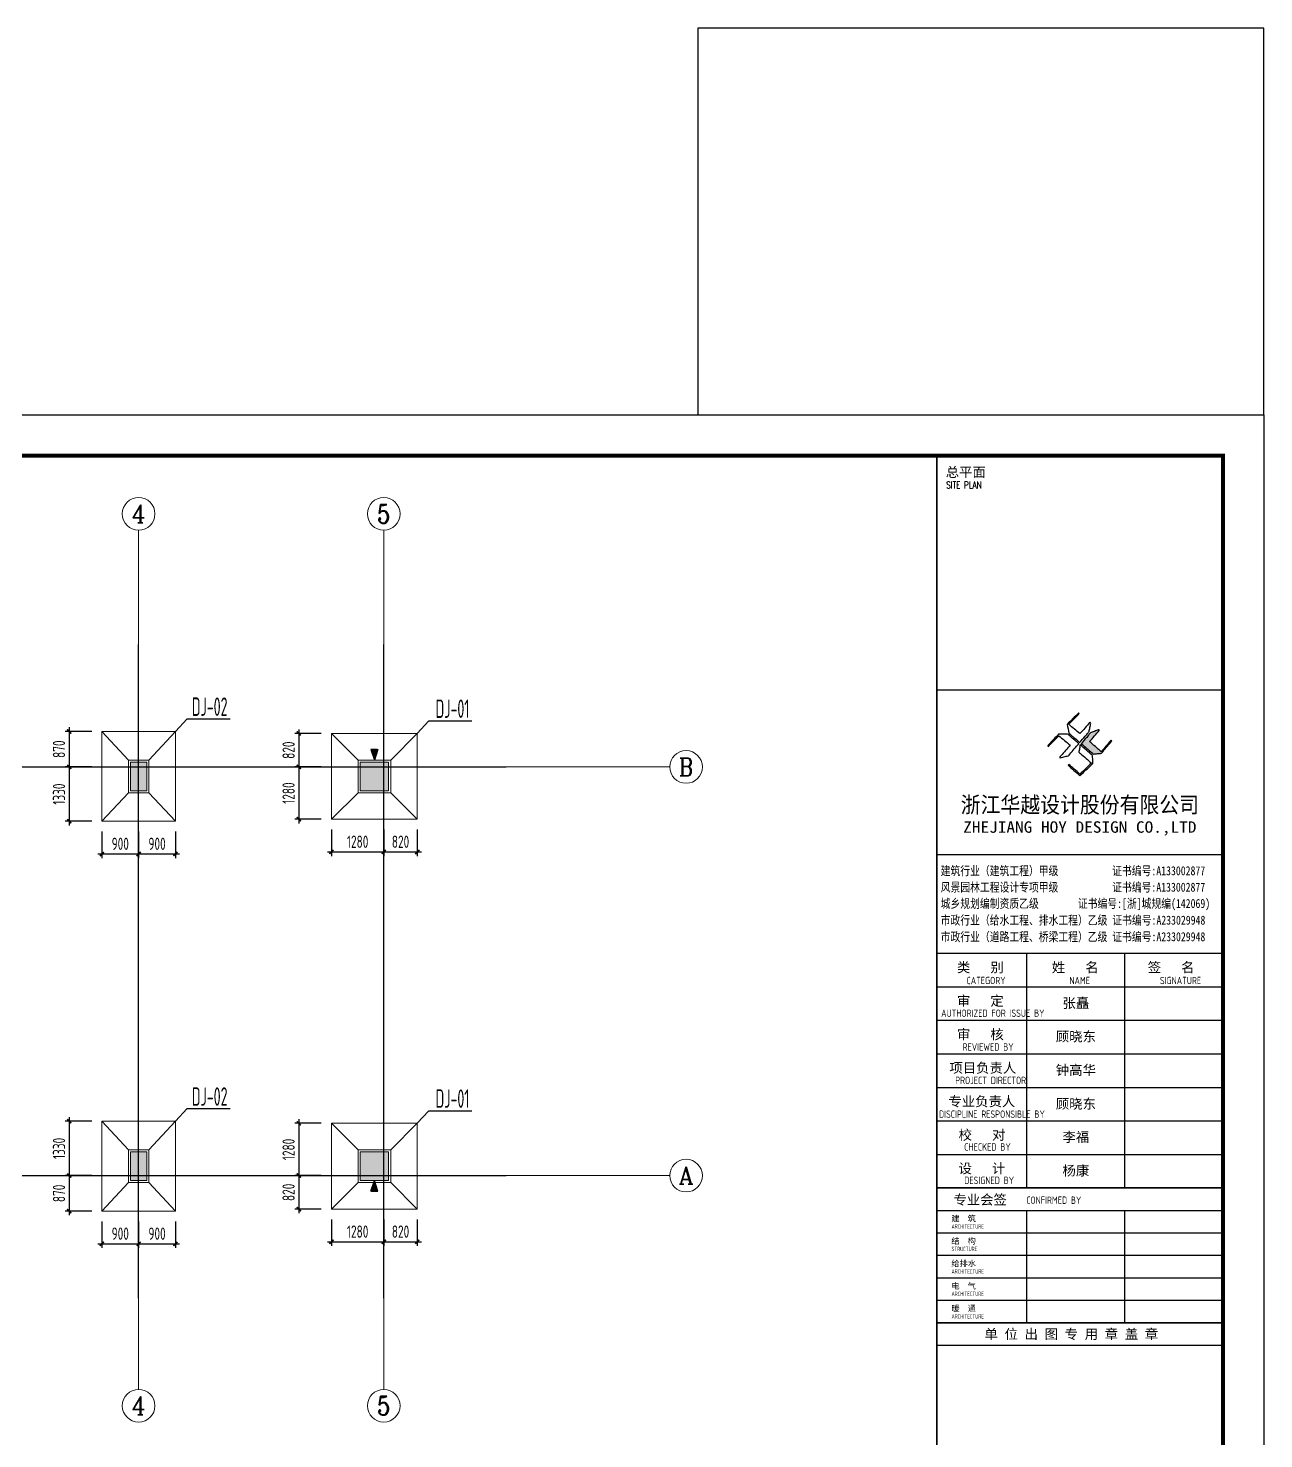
# Model space of a CAD drawing. Extents: x 1885024 to 3341100, y 16453725 to 19955423.
# Drawn here: x 3193243 to 3223489, y 18786655 to 18821172 of the extents above; entities that cross this region are included whole.
import ezdxf
from ezdxf.enums import TextEntityAlignment as Align

# ---------------------------------------------------------------- set-up
doc = ezdxf.new("R2010")
doc.units = 0
doc.header["$LTSCALE"] = 1000
doc.header["$MEASUREMENT"] = 0
doc.layers.get('Defpoints').update_dxf_attribs({"color": 250})
for name, color, linetype, lineweight in [('1526', 7, 'Continuous', 18), ('709', 254, 'Continuous', 18), ('COLU', 7, 'Continuous', 0), ('COLU_DIM', 3, 'Continuous', 0), ('COLU_HATCH', 251, 'Continuous', 0), ('DIM', 3, 'Continuous', 0)]:
    doc.layers.add(name, color=color, linetype=linetype, lineweight=lineweight)
for name, color, linetype in [('AXIS', 3, 'Continuous'), ('AXIS_TEXT', 7, 'Continuous'), ('PUB_TITLE', 4, 'Continuous'), ('TK', 4, 'Continuous')]:
    doc.layers.add(name, color=color, linetype=linetype)
doc.styles.add('-宋体', font='', dxfattribs={"width": 0.8})
doc.styles.add('_TCH_AXIS', font='COMPLEX', dxfattribs={"bigfont": 'GBCBIG'})
doc.styles.add('COMPLEX', font='COMPLEX')
doc.styles.add('FromPkpm', font='Pkpmeng', dxfattribs={"width": 0.7, "bigfont": 'hztxt'})
doc.styles.add('HT', font='simhei.ttf', dxfattribs={"width": 0.7})
doc.styles.add('ROMANS', font='romans', dxfattribs={"width": 0.65, "height": 231.275})
doc.styles.add('TSSD_Dimension', font='tssdeng.shx', dxfattribs={"width": 0.7, "bigfont": 'hztxt.shx'})
doc.styles.add('TSSD_REIN', font='tssdeng.shx', dxfattribs={"width": 0.7, "bigfont": 'tssdchn.shx'})
doc.styles.add('图签宋体', font='', dxfattribs={"height": 300})
doc.styles.add('图签黑体', font='simhei.ttf', dxfattribs={"height": 550})
doc.styles.get('-宋体').set_extended_font_data('SimSun')
doc.styles.get('图签宋体').set_extended_font_data('NSimSun')
doc.dimstyles.new('TSSD_100_100', dxfattribs={"dimtxt": 300, "dimasz": 100, "dimexe": 100, "dimexo": 250, "dimgap": 100, "dimtad": 1, "dimdec": 0, "dimzin": 0, "dimdsep": 46, "dimtxsty": 'TSSD_Dimension', "dimblk": 'ARCHTICK', "dimblk1": 'ARCHTICK', "dimblk2": 'ARCHTICK', "dimcen": 0, "dimdle": 100, "dimclrt": 7, "dimadec": 0, "dimazin": 0, "dimtfac": 1, "dimtdec": 0, "dimtix": 1, "dimtmove": 2, "dimatfit": 3, "dimfxl": 0, "dimtolj": 1, "dimtzin": 0, "dimarcsym": 0})

# ---------------------------------------------------------------- blocks, each defined once
blk = doc.blocks.new('A$C053D6479')
at = {"layer": 'PUB_TITLE'}
h = blk.add_hatch(color=256, dxfattribs=at)
h.dxf.hatch_style = 1
edge = h.paths.add_edge_path()
edge.add_spline(control_points=[(1026, 827), (1105, 920), (1188, 1008), (1266, 1102)], knot_values=[13, 13, 13, 13, 14, 14, 14, 14], degree=3, periodic=0)
edge.add_spline(control_points=[(1266, 1102), (1258, 1111), (1249, 1119), (1239, 1116)], knot_values=[12, 12, 12, 12, 13, 13, 13, 13], degree=3, periodic=0)
edge.add_spline(control_points=[(1239, 1116), (1210, 1107), (1179, 1092), (1144, 1077)], knot_values=[11, 11, 11, 11, 12, 12, 12, 12], degree=3, periodic=0)
edge.add_spline(control_points=[(1144, 1077), (1109, 1063), (1069, 1053), (1047, 1038)], knot_values=[10, 10, 10, 10, 11, 11, 11, 11], degree=3, periodic=0)
edge.add_spline(control_points=[(1047, 1038), (1028, 1026), (1007, 992), (991, 972)], knot_values=[9, 9, 9, 9, 10, 10, 10, 10], degree=3, periodic=0)
edge.add_spline(control_points=[(991, 972), (942, 913), (899, 868), (849, 810)], knot_values=[8, 8, 8, 8, 9, 9, 9, 9], degree=3, periodic=0)
edge.add_spline(control_points=[(849, 810), (842, 801), (822, 776), (822, 775)], knot_values=[7, 7, 7, 7, 8, 8, 8, 8], degree=3, periodic=0)
edge.add_spline(control_points=[(822, 775), (823, 771), (848, 752), (859, 744)], knot_values=[6, 6, 6, 6, 7, 7, 7, 7], degree=3, periodic=0)
edge.add_spline(control_points=[(859, 744), (949, 670), (1035, 592), (1122, 521)], knot_values=[5, 5, 5, 5, 6, 6, 6, 6], degree=3, periodic=0)
edge.add_spline(control_points=[(1122, 521), (1153, 527), (1185, 530), (1217, 533)], knot_values=[4, 4, 4, 4, 5, 5, 5, 5], degree=3, periodic=0)
edge.add_spline(control_points=[(1217, 533), (1246, 535), (1293, 532), (1316, 542)], knot_values=[3, 3, 3, 3, 4, 4, 4, 4], degree=3, periodic=0)
edge.add_spline(control_points=[(1316, 542), (1327, 547), (1338, 565), (1349, 579)], knot_values=[2, 2, 2, 2, 3, 3, 3, 3], degree=3, periodic=0)
edge.add_spline(control_points=[(1349, 579), (1423, 670), (1507, 759), (1572, 848)], knot_values=[1, 1, 1, 1, 2, 2, 2, 2], degree=3, periodic=0)
edge.add_spline(control_points=[(1572, 848), (1564, 852), (1561, 861), (1551, 862)], knot_values=[0, 0, 0, 0, 1, 1, 1, 1], degree=3, periodic=0)
edge.add_spline(control_points=[(1551, 862), (1469, 769), (1393, 671), (1310, 579)], knot_values=[15, 15, 15, 15, 16, 16, 16, 16], degree=3, periodic=0)
edge.add_spline(control_points=[(1310, 579), (1216, 662), (1118, 742), (1026, 827)], knot_values=[14, 14, 14, 14, 15, 15, 15, 15], degree=3, periodic=0)
at = {"layer": 'TK'}
for points, knots in [([(1031, 1298), (1066, 1286), (1054, 1262), (1045, 1224), (1036, 1188), (1031, 1158), (1024, 1121), (1020, 1104), (1017, 1085), (1012, 1071), (1004, 1052), (976, 1026), (956, 1003), (906, 946), (866, 899), (814, 839), (806, 829), (789, 806), (787, 806), (777, 804), (728, 856), (719, 864), (651, 922), (580, 978), (514, 1036), (509, 1106), (488, 1176), (479, 1247), (570, 1343), (663, 1436), (758, 1526), (764, 1523), (768, 1518), (774, 1515), (693, 1422), (599, 1343), (520, 1249), (607, 1171), (698, 1096), (789, 1021), (874, 1109), (950, 1206), (1031, 1298)], [0, 0, 0, 0, 1, 1, 1, 2, 2, 2, 3, 3, 3, 4, 4, 4, 5, 5, 5, 6, 6, 6, 7, 7, 7, 8, 8, 8, 9, 9, 9, 10, 10, 10, 11, 11, 11, 12, 12, 12, 13, 13, 13, 14, 14, 14, 14]), ([(1551, 862), (1561, 861), (1564, 852), (1572, 848), (1507, 759), (1423, 670), (1349, 579), (1338, 565), (1327, 547), (1316, 542), (1293, 532), (1246, 535), (1217, 533), (1185, 530), (1153, 527), (1122, 521), (1035, 592), (949, 670), (859, 744), (848, 752), (823, 771), (822, 775), (822, 776), (842, 801), (849, 810), (899, 868), (942, 913), (991, 972), (1007, 992), (1028, 1026), (1047, 1038), (1069, 1053), (1109, 1063), (1144, 1077), (1179, 1092), (1210, 1107), (1239, 1116), (1249, 1119), (1258, 1111), (1266, 1102), (1188, 1008), (1105, 920), (1026, 827), (1118, 742), (1216, 662), (1310, 579), (1393, 671), (1469, 769), (1551, 862)], [0, 0, 0, 0, 1, 1, 1, 2, 2, 2, 3, 3, 3, 4, 4, 4, 5, 5, 5, 6, 6, 6, 7, 7, 7, 8, 8, 8, 9, 9, 9, 10, 10, 10, 11, 11, 11, 12, 12, 12, 13, 13, 13, 14, 14, 14, 15, 15, 15, 16, 16, 16, 16]), ([(555, 949), (624, 891), (699, 833), (760, 773), (689, 691), (614, 604), (539, 517), (529, 505), (516, 487), (506, 482), (492, 475), (469, 472), (452, 467), (416, 456), (383, 448), (342, 438), (323, 433), (297, 422), (293, 440), (291, 452), (313, 470), (322, 480), (400, 566), (477, 652), (553, 736), (460, 815), (366, 894), (270, 970), (183, 883), (101, 791), (16, 703), (-18, 714), (9, 735), (28, 755), (103, 838), (192, 930), (266, 1005), (319, 1009), (387, 1005), (442, 1007), (456, 1008), (472, 1011), (485, 1007), (507, 1000), (534, 967), (555, 949)], [0, 0, 0, 0, 1, 1, 1, 2, 2, 2, 3, 3, 3, 4, 4, 4, 5, 5, 5, 6, 6, 6, 7, 7, 7, 8, 8, 8, 9, 9, 9, 10, 10, 10, 11, 11, 11, 12, 12, 12, 13, 13, 13, 14, 14, 14, 15, 15, 15, 15]), ([(1097, 490), (1100, 425), (1106, 361), (1107, 294), (1018, 207), (925, 121), (830, 33), (818, 21), (800, 0), (787, 0), (768, -1), (725, 49), (712, 60), (662, 103), (616, 143), (568, 186), (545, 207), (518, 224), (499, 250), (501, 259), (511, 261), (516, 267), (609, 192), (696, 111), (785, 33), (883, 118), (977, 208), (1070, 298), (992, 373), (892, 456), (803, 534), (791, 544), (768, 561), (766, 569), (761, 588), (776, 634), (780, 655), (785, 690), (788, 721), (795, 746), (897, 661), (998, 576), (1097, 490)], [0, 0, 0, 0, 1, 1, 1, 2, 2, 2, 3, 3, 3, 4, 4, 4, 5, 5, 5, 6, 6, 6, 7, 7, 7, 8, 8, 8, 9, 9, 9, 10, 10, 10, 11, 11, 11, 12, 12, 12, 13, 13, 13, 14, 14, 14, 14])]:
    blk.add_open_spline(points, degree=3, knots=knots, dxfattribs=at)
blk = doc.blocks.new('GeYuanFrame_82632258', base_point=(18.76, 4.34))
at = {"layer": 'PUB_TITLE'}
for points in [[(554.76, 235.14), (554.76, 292.54)], [(578.76, 235.14), (578.76, 292.54)], [(554.76, 202.14), (554.76, 229.64)], [(578.76, 202.14), (578.76, 229.64)]]:
    blk.add_lwpolyline(points, dxfattribs=at)
at = {"layer": 'TK'}
for p, q in [((43.76, 414.34), (602.76, 414.34)), ((532.76, 316.74), (602.76, 316.74)), ((532.76, 284.34), (602.76, 284.34)), ((532.76, 276.14), (602.76, 276.14)), ((532.76, 267.94), (602.76, 267.94)), ((532.76, 259.74), (602.76, 259.74)), ((532.76, 251.54), (602.76, 251.54)), ((532.76, 243.34), (602.76, 243.34)), ((532.76, 235.14), (602.76, 235.14)), ((532.76, 235.14), (602.76, 235.14))]:
    blk.add_line(p, q, dxfattribs=at)
for points in [[(18.76, 424.34), (612.76, 424.34), (612.76, 4.34), (18.76, 4.34), (18.76, 424.34)], [(532.76, 292.54), (602.76, 292.54)], [(532.76, 235.14), (602.76, 235.14)], [(532.76, 229.64), (602.76, 229.64)], [(532.76, 224.14), (602.76, 224.14)], [(532.76, 218.64), (602.76, 218.64)], [(532.76, 213.14), (602.76, 213.14)], [(532.76, 207.64), (602.76, 207.64)], [(532.76, 202.14), (602.76, 202.14)], [(532.76, 196.64), (602.76, 196.64)]]:
    blk.add_lwpolyline(points, dxfattribs=at)
at = {"layer": 'TK', "const_width": 1}
blk.add_lwpolyline([(602.76, 414.34), (43.76, 414.34), (43.76, 14.34), (602.76, 14.34)], close=True, dxfattribs=at)
at = {"layer": 'TK'}
for points, const_width in [([(532.76, 414.34), (532.76, 14.34)], 0.4), ([(532.76, 356.95), (602.76, 356.95)], 0.35), ([(532.76, 292.54), (602.76, 292.54)], 0.35), ([(532.76, 292.54), (602.76, 292.54)], 0.35), ([(532.76, 235.14), (602.76, 235.14)], 0.35), ([(532.76, 202.14), (602.76, 202.14)], 0.35)]:
    blk.add_lwpolyline(points, dxfattribs=dict(at, const_width=const_width))
at = {"layer": 'PUB_TITLE', "xscale": 0.01000000000021828, "yscale": 0.01000000000021828, "zscale": 0.01}
blk.add_blockref('A$C053D6479', (559.86, 336.08), dxfattribs=at)
at = {"layer": 'TK', "style": '图签宋体'}
for s, height, p in [('总平面', 2.4, (534.9, 409.1)), ('类   别', 2.4, (537.65, 287.9)), ('姓   名', 2.4, (560.87, 287.9)), ('签   名', 2.4, (584.35, 287.9)), ('审   定', 2.4, (537.65, 279.7)), ('审   核', 2.4, (537.65, 271.5)), ('项目负责人', 2.4, (535.8, 263.3)), ('专业负责人', 2.4, (535.56, 255.1)), ('校   对', 2.4, (538.06, 246.9)), ('设   计', 2.4, (538.03, 238.7)), ('专业会签', 2.4, (536.79, 231.05)), ('建  筑', 1.44, (536.28, 226.92)), ('结  构', 1.44, (536.28, 221.42)), ('给排水', 1.44, (536.28, 215.92)), ('电  气', 1.44, (536.28, 210.42)), ('暖  通', 1.44, (536.28, 204.92)), ('单 位 出 图 专 用 章 盖 章', 2.4, (544.39, 198.16))]:
    blk.add_text(s, height=height, dxfattribs=at).set_placement(p)
at = {"layer": 'TK'}
for s, height, style, width, p in [('SITE PLAN', 1.697, 'ROMANS', 0.76, (535.02, 406.31)), ('建筑行业（建筑工程）甲级           证书编号:A133002877', 2.2, '-宋体', 0.8, (533.67, 311.64)), ('风景园林工程设计专项甲级           证书编号:A133002877', 2.2, '-宋体', 0.8, (533.67, 307.62)), ('城乡规划编制资质乙级        证书编号:[浙]城规编(142069)', 2.2, '-宋体', 0.8, (533.67, 303.63)), ('市政行业（给水工程、排水工程）乙级 证书编号:A233029948', 2.2, '-宋体', 0.8, (533.67, 299.55)), ('市政行业（道路工程、桥梁工程）乙级 证书编号:A233029948', 2.2, '-宋体', 0.8, (533.67, 295.5)), ('CATEGORY', 1.8, 'TSSD_REIN', 0.7, (539.99, 284.98)), ('NAME', 1.8, 'TSSD_REIN', 0.7, (565.18, 284.98)), ('SIGNATURE', 1.8, 'TSSD_REIN', 0.7, (587.34, 284.98)), ('AUTHORIZED FOR ISSUE BY', 1.8, 'TSSD_REIN', 0.7, (533.79, 276.98)), ('REVIEWED BY', 1.8, 'TSSD_REIN', 0.7, (539.03, 268.72)), ('PROJECT DIRECTOR', 1.8, 'TSSD_REIN', 0.7, (537.22, 260.55)), ('DISCIPLINE RESPONSIBLE BY', 1.8, 'TSSD_REIN', 0.7, (533.25, 252.28)), ('CHECKED BY', 1.8, 'TSSD_REIN', 0.7, (539.42, 244.25)), ('DESIGNED BY', 1.8, 'TSSD_REIN', 0.7, (539.43, 236.08)), ('CONFIRMED BY', 1.8, 'TSSD_REIN', 0.7, (554.61, 231.23)), ('ARCHITECTURE', 1.08, 'TSSD_REIN', 0.7, (536.32, 225.15)), ('STRUCTURE', 1.08, 'TSSD_REIN', 0.7, (536.32, 219.65)), ('ARCHITECTURE', 1.08, 'TSSD_REIN', 0.7, (536.32, 214.15)), ('ARCHITECTURE', 1.08, 'TSSD_REIN', 0.7, (536.32, 208.65)), ('ARCHITECTURE', 1.08, 'TSSD_REIN', 0.7, (536.32, 203.15))]:
    blk.add_text(s, height=height, dxfattribs=dict(at, style=style, width=width)).set_placement(p)
for s, height, style, width, p in [('浙江华越设计股份有限公司', 3.96, 'HT', 0.9, (567.74, 328.97)), ('ZHEJIANG HOY DESIGN CO.,LTD', 2.8, '图签黑体', 1.11, (567.73, 323.1))]:
    blk.add_text(s, height=height, dxfattribs=dict(at, style=style, width=width)).set_placement(p, align=Align.MIDDLE)
at = {"layer": 'TK', "char_height": 2.4, "width": 24, "attachment_point": 5, "style": '图签宋体'}
for s, insert in [('张矗', (566.76, 280.21)), ('顾晓东', (566.76, 272.04)), ('钟高华', (566.76, 263.84)), ('顾晓东', (566.76, 255.57)), ('李福', (566.76, 247.44)), ('杨康', (566.76, 239.24))]:
    blk.add_mtext(s, dxfattribs=dict(at, insert=insert))
blk = doc.blocks.new('_AXISO')
blk.add_circle((0, 0), 0.5)
at = {"layer": 'AXIS_TEXT', "style": 'COMPLEX', "width": 1.041667}
blk.add_attdef('A', text='', height=0.56, dxfattribs=at).set_placement((-0.25, -0.28), (0.25, -0.28), align=Align.FIT)
blk = doc.blocks.new('_ArchTick')
at = {"color": 0, "linetype": 'ByBlock', "const_width": 0.4}
blk.add_lwpolyline([(-0.5, -0.5), (0.5, 0.5)], dxfattribs=at)
blk = doc.blocks.new('*D280')
at = {"layer": 'COLU_DIM', "color": 0, "lineweight": -2}
for p, q in [((3195047, 18801515), (3195047, 18800865)), ((3195947, 18801515), (3195947, 18800865)), ((3194947, 18800965), (3196047, 18800965))]:
    blk.add_line(p, q, dxfattribs=at)
at = {"layer": 'Defpoints', "color": 0}
for p in [(3195047, 18801765), (3195947, 18801765), (3195947, 18800965)]:
    blk.add_point(p, dxfattribs=at)
at = {"layer": 'COLU_DIM', "color": 0, "lineweight": -2, "xscale": 100, "yscale": 100, "zscale": 100, "rotation": 180}
blk.add_blockref('_ArchTick', (3195047, 18800965), dxfattribs=at)
at = {"layer": 'COLU_DIM', "color": 0, "lineweight": -2, "xscale": 100, "yscale": 100, "zscale": 100}
blk.add_blockref('_ArchTick', (3195947, 18800965), dxfattribs=at)
at = {"layer": 'COLU_DIM', "color": 7, "insert": (3195497, 18801215), "char_height": 300, "attachment_point": 5, "style": 'TSSD_Dimension'}
blk.add_mtext('\\A1;900', dxfattribs=at)
blk = doc.blocks.new('*D281')
at = {"layer": 'COLU_DIM', "color": 0, "lineweight": -2}
for p, q in [((3195947, 18801515), (3195947, 18800865)), ((3196847, 18801515), (3196847, 18800865)), ((3195847, 18800965), (3196947, 18800965))]:
    blk.add_line(p, q, dxfattribs=at)
at = {"layer": 'Defpoints', "color": 0}
for p in [(3195947, 18801765), (3196847, 18801765), (3196847, 18800965)]:
    blk.add_point(p, dxfattribs=at)
at = {"layer": 'COLU_DIM', "color": 0, "lineweight": -2, "xscale": 100, "yscale": 100, "zscale": 100, "rotation": 180}
blk.add_blockref('_ArchTick', (3195947, 18800965), dxfattribs=at)
at = {"layer": 'COLU_DIM', "color": 0, "lineweight": -2, "xscale": 100, "yscale": 100, "zscale": 100}
blk.add_blockref('_ArchTick', (3196847, 18800965), dxfattribs=at)
at = {"layer": 'COLU_DIM', "color": 7, "insert": (3196397, 18801215), "char_height": 300, "attachment_point": 5, "style": 'TSSD_Dimension'}
blk.add_mtext('\\A1;900', dxfattribs=at)
blk = doc.blocks.new('*D282')
at = {"layer": 'COLU_DIM', "color": 0, "lineweight": -2}
for p, q in [((3194797, 18803965), (3194147, 18803965)), ((3194247, 18804065), (3194247, 18802995)), ((3194797, 18803095), (3194147, 18803095))]:
    blk.add_line(p, q, dxfattribs=at)
at = {"layer": 'Defpoints', "color": 0}
for p in [(3195047, 18803965), (3194247, 18803095), (3195047, 18803095)]:
    blk.add_point(p, dxfattribs=at)
at = {"layer": 'COLU_DIM', "color": 0, "lineweight": -2, "xscale": 100, "yscale": 100, "zscale": 100}
for p, rotation in [((3194247, 18803965), 90), ((3194247, 18803095), 270)]:
    blk.add_blockref('_ArchTick', p, dxfattribs=dict(at, rotation=rotation))
at = {"layer": 'COLU_DIM', "color": 7, "insert": (3193997, 18803530), "char_height": 300, "attachment_point": 5, "rotation": 90, "style": 'TSSD_Dimension'}
blk.add_mtext('\\A1;870', dxfattribs=at)
blk = doc.blocks.new('*D283')
at = {"layer": 'COLU_DIM', "color": 0, "lineweight": -2}
for p, q in [((3194797, 18803095), (3194147, 18803095)), ((3194247, 18803195), (3194247, 18801665)), ((3194797, 18801765), (3194147, 18801765))]:
    blk.add_line(p, q, dxfattribs=at)
at = {"layer": 'Defpoints', "color": 0}
for p in [(3195047, 18803095), (3194247, 18801765), (3195047, 18801765)]:
    blk.add_point(p, dxfattribs=at)
at = {"layer": 'COLU_DIM', "color": 0, "lineweight": -2, "xscale": 100, "yscale": 100, "zscale": 100}
for p, rotation in [((3194247, 18803095), 90), ((3194247, 18801765), 270)]:
    blk.add_blockref('_ArchTick', p, dxfattribs=dict(at, rotation=rotation))
at = {"layer": 'COLU_DIM', "color": 7, "insert": (3193997, 18802430), "char_height": 300, "attachment_point": 5, "rotation": 90, "style": 'TSSD_Dimension'}
blk.add_mtext('\\A1;1330', dxfattribs=at)
blk = doc.blocks.new('*D284')
at = {"layer": 'COLU_DIM', "color": 0, "lineweight": -2}
for p, q in [((3200667, 18801565), (3200667, 18800915)), ((3201947, 18801565), (3201947, 18800915)), ((3200567, 18801015), (3202047, 18801015))]:
    blk.add_line(p, q, dxfattribs=at)
at = {"layer": 'Defpoints', "color": 0}
for p in [(3200667, 18801815), (3201947, 18801815), (3201947, 18801015)]:
    blk.add_point(p, dxfattribs=at)
at = {"layer": 'COLU_DIM', "color": 0, "lineweight": -2, "xscale": 100, "yscale": 100, "zscale": 100, "rotation": 180}
blk.add_blockref('_ArchTick', (3200667, 18801015), dxfattribs=at)
at = {"layer": 'COLU_DIM', "color": 0, "lineweight": -2, "xscale": 100, "yscale": 100, "zscale": 100}
blk.add_blockref('_ArchTick', (3201947, 18801015), dxfattribs=at)
at = {"layer": 'COLU_DIM', "color": 7, "insert": (3201307, 18801265), "char_height": 300, "attachment_point": 5, "style": 'TSSD_Dimension'}
blk.add_mtext('\\A1;1280', dxfattribs=at)
blk = doc.blocks.new('*D285')
at = {"layer": 'COLU_DIM', "color": 0, "lineweight": -2}
for p, q in [((3201947, 18801565), (3201947, 18800915)), ((3202767, 18801565), (3202767, 18800915)), ((3201847, 18801015), (3202867, 18801015))]:
    blk.add_line(p, q, dxfattribs=at)
at = {"layer": 'Defpoints', "color": 0}
for p in [(3201947, 18801815), (3202767, 18801815), (3202767, 18801015)]:
    blk.add_point(p, dxfattribs=at)
at = {"layer": 'COLU_DIM', "color": 0, "lineweight": -2, "xscale": 100, "yscale": 100, "zscale": 100, "rotation": 180}
blk.add_blockref('_ArchTick', (3201947, 18801015), dxfattribs=at)
at = {"layer": 'COLU_DIM', "color": 0, "lineweight": -2, "xscale": 100, "yscale": 100, "zscale": 100}
blk.add_blockref('_ArchTick', (3202767, 18801015), dxfattribs=at)
at = {"layer": 'COLU_DIM', "color": 7, "insert": (3202357, 18801265), "char_height": 300, "attachment_point": 5, "style": 'TSSD_Dimension'}
blk.add_mtext('\\A1;820', dxfattribs=at)
blk = doc.blocks.new('*D286')
at = {"layer": 'COLU_DIM', "color": 0, "lineweight": -2}
for p, q in [((3199867, 18804015), (3199867, 18802995)), ((3200417, 18803915), (3199767, 18803915)), ((3200417, 18803095), (3199767, 18803095))]:
    blk.add_line(p, q, dxfattribs=at)
at = {"layer": 'Defpoints', "color": 0}
for p in [(3200667, 18803915), (3199867, 18803095), (3200667, 18803095)]:
    blk.add_point(p, dxfattribs=at)
at = {"layer": 'COLU_DIM', "color": 0, "lineweight": -2, "xscale": 100, "yscale": 100, "zscale": 100}
for p, rotation in [((3199867, 18803915), 90), ((3199867, 18803095), 270)]:
    blk.add_blockref('_ArchTick', p, dxfattribs=dict(at, rotation=rotation))
at = {"layer": 'COLU_DIM', "color": 7, "insert": (3199617, 18803505), "char_height": 300, "attachment_point": 5, "rotation": 90, "style": 'TSSD_Dimension'}
blk.add_mtext('\\A1;820', dxfattribs=at)
blk = doc.blocks.new('*D287')
at = {"layer": 'COLU_DIM', "color": 0, "lineweight": -2}
for p, q in [((3200417, 18803095), (3199767, 18803095)), ((3199867, 18803195), (3199867, 18801715)), ((3200417, 18801815), (3199767, 18801815))]:
    blk.add_line(p, q, dxfattribs=at)
at = {"layer": 'Defpoints', "color": 0}
for p in [(3200667, 18803095), (3199867, 18801815), (3200667, 18801815)]:
    blk.add_point(p, dxfattribs=at)
at = {"layer": 'COLU_DIM', "color": 0, "lineweight": -2, "xscale": 100, "yscale": 100, "zscale": 100}
for p, rotation in [((3199867, 18803095), 90), ((3199867, 18801815), 270)]:
    blk.add_blockref('_ArchTick', p, dxfattribs=dict(at, rotation=rotation))
at = {"layer": 'COLU_DIM', "color": 7, "insert": (3199617, 18802455), "char_height": 300, "attachment_point": 5, "rotation": 90, "style": 'TSSD_Dimension'}
blk.add_mtext('\\A1;1280', dxfattribs=at)
blk = doc.blocks.new('*D288')
at = {"layer": 'COLU_DIM', "color": 0, "lineweight": -2}
for p, q in [((3200667, 18792025), (3200667, 18791375)), ((3201947, 18792025), (3201947, 18791375)), ((3200567, 18791475), (3202047, 18791475))]:
    blk.add_line(p, q, dxfattribs=at)
at = {"layer": 'Defpoints', "color": 0}
for p in [(3200667, 18792275), (3201947, 18792275), (3201947, 18791475)]:
    blk.add_point(p, dxfattribs=at)
at = {"layer": 'COLU_DIM', "color": 0, "lineweight": -2, "xscale": 100, "yscale": 100, "zscale": 100, "rotation": 180}
blk.add_blockref('_ArchTick', (3200667, 18791475), dxfattribs=at)
at = {"layer": 'COLU_DIM', "color": 0, "lineweight": -2, "xscale": 100, "yscale": 100, "zscale": 100}
blk.add_blockref('_ArchTick', (3201947, 18791475), dxfattribs=at)
at = {"layer": 'COLU_DIM', "color": 7, "insert": (3201307, 18791725), "char_height": 300, "attachment_point": 5, "style": 'TSSD_Dimension'}
blk.add_mtext('\\A1;1280', dxfattribs=at)
blk = doc.blocks.new('*D289')
at = {"layer": 'COLU_DIM', "color": 0, "lineweight": -2}
for p, q in [((3201947, 18792025), (3201947, 18791375)), ((3202767, 18792025), (3202767, 18791375)), ((3201847, 18791475), (3202867, 18791475))]:
    blk.add_line(p, q, dxfattribs=at)
at = {"layer": 'Defpoints', "color": 0}
for p in [(3201947, 18792275), (3202767, 18792275), (3202767, 18791475)]:
    blk.add_point(p, dxfattribs=at)
at = {"layer": 'COLU_DIM', "color": 0, "lineweight": -2, "xscale": 100, "yscale": 100, "zscale": 100, "rotation": 180}
blk.add_blockref('_ArchTick', (3201947, 18791475), dxfattribs=at)
at = {"layer": 'COLU_DIM', "color": 0, "lineweight": -2, "xscale": 100, "yscale": 100, "zscale": 100}
blk.add_blockref('_ArchTick', (3202767, 18791475), dxfattribs=at)
at = {"layer": 'COLU_DIM', "color": 7, "insert": (3202357, 18791725), "char_height": 300, "attachment_point": 5, "style": 'TSSD_Dimension'}
blk.add_mtext('\\A1;820', dxfattribs=at)
blk = doc.blocks.new('*D290')
at = {"layer": 'COLU_DIM', "color": 0, "lineweight": -2}
for p, q in [((3200417, 18794375), (3199767, 18794375)), ((3199867, 18794475), (3199867, 18792995)), ((3200417, 18793095), (3199767, 18793095))]:
    blk.add_line(p, q, dxfattribs=at)
at = {"layer": 'Defpoints', "color": 0}
for p in [(3200667, 18794375), (3199867, 18793095), (3200667, 18793095)]:
    blk.add_point(p, dxfattribs=at)
at = {"layer": 'COLU_DIM', "color": 0, "lineweight": -2, "xscale": 100, "yscale": 100, "zscale": 100}
for p, rotation in [((3199867, 18794375), 90), ((3199867, 18793095), 270)]:
    blk.add_blockref('_ArchTick', p, dxfattribs=dict(at, rotation=rotation))
at = {"layer": 'COLU_DIM', "color": 7, "insert": (3199617, 18793735), "char_height": 300, "attachment_point": 5, "rotation": 90, "style": 'TSSD_Dimension'}
blk.add_mtext('\\A1;1280', dxfattribs=at)
blk = doc.blocks.new('*D291')
at = {"layer": 'COLU_DIM', "color": 0, "lineweight": -2}
for p, q in [((3200417, 18793095), (3199767, 18793095)), ((3199867, 18793195), (3199867, 18792175)), ((3200417, 18792275), (3199767, 18792275))]:
    blk.add_line(p, q, dxfattribs=at)
at = {"layer": 'Defpoints', "color": 0}
for p in [(3200667, 18793095), (3199867, 18792275), (3200667, 18792275)]:
    blk.add_point(p, dxfattribs=at)
at = {"layer": 'COLU_DIM', "color": 0, "lineweight": -2, "xscale": 100, "yscale": 100, "zscale": 100}
for p, rotation in [((3199867, 18793095), 90), ((3199867, 18792275), 270)]:
    blk.add_blockref('_ArchTick', p, dxfattribs=dict(at, rotation=rotation))
at = {"layer": 'COLU_DIM', "color": 7, "insert": (3199617, 18792685), "char_height": 300, "attachment_point": 5, "rotation": 90, "style": 'TSSD_Dimension'}
blk.add_mtext('\\A1;820', dxfattribs=at)
blk = doc.blocks.new('*D292')
at = {"layer": 'COLU_DIM', "color": 0, "lineweight": -2}
for p, q in [((3195047, 18791975), (3195047, 18791325)), ((3195947, 18791975), (3195947, 18791325)), ((3194947, 18791425), (3196047, 18791425))]:
    blk.add_line(p, q, dxfattribs=at)
at = {"layer": 'Defpoints', "color": 0}
for p in [(3195047, 18792225), (3195947, 18792225), (3195947, 18791425)]:
    blk.add_point(p, dxfattribs=at)
at = {"layer": 'COLU_DIM', "color": 0, "lineweight": -2, "xscale": 100, "yscale": 100, "zscale": 100, "rotation": 180}
blk.add_blockref('_ArchTick', (3195047, 18791425), dxfattribs=at)
at = {"layer": 'COLU_DIM', "color": 0, "lineweight": -2, "xscale": 100, "yscale": 100, "zscale": 100}
blk.add_blockref('_ArchTick', (3195947, 18791425), dxfattribs=at)
at = {"layer": 'COLU_DIM', "color": 7, "insert": (3195497, 18791675), "char_height": 300, "attachment_point": 5, "style": 'TSSD_Dimension'}
blk.add_mtext('\\A1;900', dxfattribs=at)
blk = doc.blocks.new('*D293')
at = {"layer": 'COLU_DIM', "color": 0, "lineweight": -2}
for p, q in [((3195947, 18791975), (3195947, 18791325)), ((3196847, 18791975), (3196847, 18791325)), ((3195847, 18791425), (3196947, 18791425))]:
    blk.add_line(p, q, dxfattribs=at)
at = {"layer": 'Defpoints', "color": 0}
for p in [(3195947, 18792225), (3196847, 18792225), (3196847, 18791425)]:
    blk.add_point(p, dxfattribs=at)
at = {"layer": 'COLU_DIM', "color": 0, "lineweight": -2, "xscale": 100, "yscale": 100, "zscale": 100, "rotation": 180}
blk.add_blockref('_ArchTick', (3195947, 18791425), dxfattribs=at)
at = {"layer": 'COLU_DIM', "color": 0, "lineweight": -2, "xscale": 100, "yscale": 100, "zscale": 100}
blk.add_blockref('_ArchTick', (3196847, 18791425), dxfattribs=at)
at = {"layer": 'COLU_DIM', "color": 7, "insert": (3196397, 18791675), "char_height": 300, "attachment_point": 5, "style": 'TSSD_Dimension'}
blk.add_mtext('\\A1;900', dxfattribs=at)
blk = doc.blocks.new('*D294')
at = {"layer": 'COLU_DIM', "color": 0, "lineweight": -2}
for p, q in [((3194797, 18794425), (3194147, 18794425)), ((3194247, 18794525), (3194247, 18792995)), ((3194797, 18793095), (3194147, 18793095))]:
    blk.add_line(p, q, dxfattribs=at)
at = {"layer": 'Defpoints', "color": 0}
for p in [(3195047, 18794425), (3194247, 18793095), (3195047, 18793095)]:
    blk.add_point(p, dxfattribs=at)
at = {"layer": 'COLU_DIM', "color": 0, "lineweight": -2, "xscale": 100, "yscale": 100, "zscale": 100}
for p, rotation in [((3194247, 18794425), 90), ((3194247, 18793095), 270)]:
    blk.add_blockref('_ArchTick', p, dxfattribs=dict(at, rotation=rotation))
at = {"layer": 'COLU_DIM', "color": 7, "insert": (3193997, 18793760), "char_height": 300, "attachment_point": 5, "rotation": 90, "style": 'TSSD_Dimension'}
blk.add_mtext('\\A1;1330', dxfattribs=at)
blk = doc.blocks.new('*D295')
at = {"layer": 'COLU_DIM', "color": 0, "lineweight": -2}
for p, q in [((3194797, 18793095), (3194147, 18793095)), ((3194247, 18793195), (3194247, 18792125)), ((3194797, 18792225), (3194147, 18792225))]:
    blk.add_line(p, q, dxfattribs=at)
at = {"layer": 'Defpoints', "color": 0}
for p in [(3195047, 18793095), (3194247, 18792225), (3195047, 18792225)]:
    blk.add_point(p, dxfattribs=at)
at = {"layer": 'COLU_DIM', "color": 0, "lineweight": -2, "xscale": 100, "yscale": 100, "zscale": 100}
for p, rotation in [((3194247, 18793095), 90), ((3194247, 18792225), 270)]:
    blk.add_blockref('_ArchTick', p, dxfattribs=dict(at, rotation=rotation))
at = {"layer": 'COLU_DIM', "color": 7, "insert": (3193997, 18792660), "char_height": 300, "attachment_point": 5, "rotation": 90, "style": 'TSSD_Dimension'}
blk.add_mtext('\\A1;870', dxfattribs=at)
blk = doc.blocks.new('j')
blk.add_hatch(color=6).paths.add_polyline_path([(2674969, -64350), (2674930, -64350), (2675115, -64887), (2675299, -64350)])
for points in [[(2675260, -64350), (2674930, -64350), (2675115, -64887)], [(2674969, -64350), (2675299, -64350), (2675115, -64887)]]:
    blk.add_lwpolyline(points)

msp = doc.modelspace()

# ---------------------------------------------------------------- hatches: boundary and pattern name
at = {"layer": 'COLU_HATCH'}
for points in [[(3196146.7, 18802514.5), (3196146.7, 18803214.5), (3195746.7, 18803214.5), (3195746.7, 18802514.5)], [(3202066.7, 18802514.5), (3202066.7, 18803214.5), (3201366.7, 18803214.5), (3201366.7, 18802514.5)], [(3196146.7, 18792974.5), (3196146.7, 18793674.5), (3195746.7, 18793674.5), (3195746.7, 18792974.5)], [(3202066.7, 18792974.5), (3202066.7, 18793674.5), (3201366.7, 18793674.5), (3201366.7, 18792974.5)]]:
    msp.add_hatch(color=256, dxfattribs=at).paths.add_polyline_path(points)

# ---------------------------------------------------------------- linework, layer by layer
msp.add_lwpolyline([(3223488.7, 18821172.1), (3209633.5, 18821172.1), (3209633.5, 18811715.1), (3223488.7, 18811715.1)], close=True)
for points in [[(3196846.7, 18803964.5), (3197134, 18804273.9), (3198186.7, 18804273.9)], [(3202766.7, 18803914.5), (3203054, 18804223.9), (3204106.7, 18804223.9)], [(3196846.7, 18794424.5), (3197134, 18794733.9), (3198186.7, 18794733.9)], [(3202766.7, 18794374.5), (3203054, 18794683.9), (3204106.7, 18794683.9)]]:
    msp.add_lwpolyline(points)
at = {"layer": '709', "linetype": 'Continuous'}
for points in [[(3196146.7, 18802514.5), (3196146.7, 18803214.5), (3195746.7, 18803214.5), (3195746.7, 18802514.5)], [(3202066.7, 18802514.5), (3202066.7, 18803214.5), (3201366.7, 18803214.5), (3201366.7, 18802514.5)], [(3196146.7, 18792974.5), (3196146.7, 18793674.5), (3195746.7, 18793674.5), (3195746.7, 18792974.5)], [(3202066.7, 18792974.5), (3202066.7, 18793674.5), (3201366.7, 18793674.5), (3201366.7, 18792974.5)]]:
    msp.add_lwpolyline(points, close=True, dxfattribs=at)
at = {"layer": 'AXIS', "color": 1}
for p, q in [((3195946.7, 18790094.5), (3195946.7, 18806094.5)), ((3201946.7, 18790094.5), (3201946.7, 18806094.5)), ((3175946.7, 18803094.5), (3204946.7, 18803094.5)), ((3175946.7, 18793094.5), (3204946.7, 18793094.5))]:
    msp.add_line(p, q, dxfattribs=at)
at = {"layer": 'COLU'}
for points in [[(3195046.7, 18801764.5), (3196846.7, 18801764.5), (3196846.7, 18803964.5), (3195046.7, 18803964.5)], [(3200666.7, 18801814.5), (3202766.7, 18801814.5), (3202766.7, 18803914.5), (3200666.7, 18803914.5)], [(3195696.7, 18802464.5), (3196196.7, 18802464.5), (3196196.7, 18803264.5), (3195696.7, 18803264.5)], [(3201316.7, 18802464.5), (3202116.7, 18802464.5), (3202116.7, 18803264.5), (3201316.7, 18803264.5)], [(3196146.7, 18802514.5), (3196146.7, 18803214.5), (3195746.7, 18803214.5), (3195746.7, 18802514.5)], [(3202066.7, 18802514.5), (3202066.7, 18803214.5), (3201366.7, 18803214.5), (3201366.7, 18802514.5)], [(3195046.7, 18792224.5), (3196846.7, 18792224.5), (3196846.7, 18794424.5), (3195046.7, 18794424.5)], [(3200666.7, 18792274.5), (3202766.7, 18792274.5), (3202766.7, 18794374.5), (3200666.7, 18794374.5)], [(3195696.7, 18792924.5), (3196196.7, 18792924.5), (3196196.7, 18793724.5), (3195696.7, 18793724.5)], [(3196146.7, 18792974.5), (3196146.7, 18793674.5), (3195746.7, 18793674.5), (3195746.7, 18792974.5)], [(3201316.7, 18792924.5), (3202116.7, 18792924.5), (3202116.7, 18793724.5), (3201316.7, 18793724.5)], [(3202066.7, 18792974.5), (3202066.7, 18793674.5), (3201366.7, 18793674.5), (3201366.7, 18792974.5)]]:
    msp.add_lwpolyline(points, close=True, dxfattribs=at)
for points in [[(3195046.7, 18803964.5), (3195696.7, 18803264.5)], [(3196846.7, 18803964.5), (3196196.7, 18803264.5)], [(3200666.7, 18803914.5), (3201316.7, 18803264.5)], [(3202766.7, 18803914.5), (3202116.7, 18803264.5)], [(3195046.7, 18801764.5), (3195696.7, 18802464.5)], [(3196846.7, 18801764.5), (3196196.7, 18802464.5)], [(3200666.7, 18801814.5), (3201316.7, 18802464.5)], [(3202766.7, 18801814.5), (3202116.7, 18802464.5)], [(3195046.7, 18794424.5), (3195696.7, 18793724.5)], [(3196846.7, 18794424.5), (3196196.7, 18793724.5)], [(3200666.7, 18794374.5), (3201316.7, 18793724.5)], [(3202766.7, 18794374.5), (3202116.7, 18793724.5)], [(3195046.7, 18792224.5), (3195696.7, 18792924.5)], [(3196846.7, 18792224.5), (3196196.7, 18792924.5)], [(3200666.7, 18792274.5), (3201316.7, 18792924.5)], [(3202766.7, 18792274.5), (3202116.7, 18792924.5)]]:
    msp.add_lwpolyline(points, dxfattribs=at)
at = {"layer": 'DIM'}
for p, q in [((3195946.7, 18805644.5), (3195946.7, 18808887.5)), ((3201946.7, 18805644.5), (3201946.7, 18808887.5)), ((3204946.7, 18803094.5), (3208946.7, 18803094.5)), ((3204946.7, 18793094.5), (3208946.7, 18793094.5)), ((3195946.7, 18790544.5), (3195946.7, 18787863.9)), ((3201946.7, 18790544.5), (3201946.7, 18787863.9))]:
    msp.add_line(p, q, dxfattribs=at)

# ---------------------------------------------------------------- block references
for name, p, xscale, yscale, zscale in [('GeYuanFrame_82632258', (3164088.7, 18769715.1), 100, 100, 100), ('j', (1917661.7, 18834410.3), 0.48, 0.48, 0.48)]:
    msp.add_blockref(name, p, dxfattribs=dict(xscale=xscale, yscale=yscale, zscale=zscale))
at = {"xscale": 0.48, "yscale": 0.48, "zscale": 0.48, "rotation": 180}
msp.add_blockref('j', (4485771.7, 18761828.8), dxfattribs=at)
at = {"layer": 'DIM'}
ref = msp.add_blockref('_AXISO', (3195946.7, 18809287.5), dxfattribs=dict(at, xscale=800, yscale=800, zscale=800))
ref.add_attrib('A', '4', dxfattribs={"layer": 'AXIS_TEXT', "height": 445.4, "style": '_TCH_AXIS'}).set_placement((3195777, 18809064.8), (3196116.4, 18809064.8), align=Align.FIT)
ref = msp.add_blockref('_AXISO', (3201946.7, 18809287.5), dxfattribs=dict(at, xscale=800, yscale=800, zscale=800))
ref.add_attrib('A', '5', dxfattribs={"layer": 'AXIS_TEXT', "height": 465.9, "style": '_TCH_AXIS'}).set_placement((3201791.4, 18809054.5), (3202102, 18809054.5), align=Align.FIT)
ref = msp.add_blockref('_AXISO', (3209346.7, 18803094.5), dxfattribs=dict(at, xscale=800, yscale=800, zscale=800))
ref.add_attrib('A', 'B', dxfattribs={"layer": 'AXIS_TEXT', "height": 435.3, "style": '_TCH_AXIS'}).set_placement((3209170.5, 18802876.9), (3209522.9, 18802876.9), align=Align.FIT)
ref = msp.add_blockref('_AXISO', (3209346.7, 18793094.5), dxfattribs=dict(at, xscale=800, yscale=800, zscale=800))
ref.add_attrib('A', 'A', dxfattribs={"layer": 'AXIS_TEXT', "height": 425.2, "style": '_TCH_AXIS'}).set_placement((3209164.5, 18792881.9), (3209528.9, 18792881.9), align=Align.FIT)
ref = msp.add_blockref('_AXISO', (3195946.7, 18787463.9), dxfattribs=dict(at, xscale=800, yscale=800, zscale=800))
ref.add_attrib('A', '4', dxfattribs={"layer": 'AXIS_TEXT', "height": 445.4, "style": '_TCH_AXIS'}).set_placement((3195777, 18787241.2), (3196116.4, 18787241.2), align=Align.FIT)
ref = msp.add_blockref('_AXISO', (3201946.7, 18787463.9), dxfattribs=dict(at, xscale=800, yscale=800, zscale=800))
ref.add_attrib('A', '5', dxfattribs={"layer": 'AXIS_TEXT', "height": 465.9, "style": '_TCH_AXIS'}).set_placement((3201791.4, 18787231), (3202102, 18787231), align=Align.FIT)

# ---------------------------------------------------------------- texts
at = {"layer": '1526', "lineweight": 25, "style": 'FromPkpm', "width": 0.58}
for s, p in [('DJ-02', (3198123.6, 18804344.9)), ('DJ-01', (3204043.6, 18804294.9)), ('DJ-02', (3198123.6, 18794804.9)), ('DJ-01', (3204043.6, 18794754.9))]:
    msp.add_text(s, height=450, dxfattribs=at).set_placement(p, align=Align.RIGHT)

# ---------------------------------------------------------------- dimensions: what is measured, and where the dimension line sits
at = {"layer": 'COLU_DIM'}
for base, p1, p2, picture, middle in [((3194246.7, 18803094.5), (3195046.7, 18803964.5), (3195046.7, 18803094.5), '*D282', (3193996.7, 18803529.5)), ((3199866.7, 18803094.5), (3200666.7, 18803914.5), (3200666.7, 18803094.5), '*D286', (3199616.7, 18803504.5)), ((3194246.7, 18801764.5), (3195046.7, 18803094.5), (3195046.7, 18801764.5), '*D283', (3193996.7, 18802429.5)), ((3199866.7, 18801814.5), (3200666.7, 18803094.5), (3200666.7, 18801814.5), '*D287', (3199616.7, 18802454.5)), ((3194246.7, 18793094.5), (3195046.7, 18794424.5), (3195046.7, 18793094.5), '*D294', (3193996.7, 18793759.5)), ((3199866.7, 18793094.5), (3200666.7, 18794374.5), (3200666.7, 18793094.5), '*D290', (3199616.7, 18793734.5)), ((3194246.7, 18792224.5), (3195046.7, 18793094.5), (3195046.7, 18792224.5), '*D295', (3193996.7, 18792659.5)), ((3199866.7, 18792274.5), (3200666.7, 18793094.5), (3200666.7, 18792274.5), '*D291', (3199616.7, 18792684.5))]:
    dim = msp.add_linear_dim(base=base, p1=p1, p2=p2, angle=270, dimstyle='TSSD_100_100', dxfattribs=at)
    dim.commit()
    dim.dimension.update_dxf_attribs({"geometry": picture, "text_midpoint": middle})
for base, p1, p2, picture, middle in [((3195946.7, 18800964.5), (3195046.7, 18801764.5), (3195946.7, 18801764.5), '*D280', (3195496.7, 18801214.5)), ((3196846.7, 18800964.5), (3195946.7, 18801764.5), (3196846.7, 18801764.5), '*D281', (3196396.7, 18801214.5)), ((3201946.7, 18801014.5), (3200666.7, 18801814.5), (3201946.7, 18801814.5), '*D284', (3201306.7, 18801264.5)), ((3202766.7, 18801014.5), (3201946.7, 18801814.5), (3202766.7, 18801814.5), '*D285', (3202356.7, 18801264.5)), ((3195946.7, 18791424.5), (3195046.7, 18792224.5), (3195946.7, 18792224.5), '*D292', (3195496.7, 18791674.5)), ((3196846.7, 18791424.5), (3195946.7, 18792224.5), (3196846.7, 18792224.5), '*D293', (3196396.7, 18791674.5)), ((3201946.7, 18791474.5), (3200666.7, 18792274.5), (3201946.7, 18792274.5), '*D288', (3201306.7, 18791724.5)), ((3202766.7, 18791474.5), (3201946.7, 18792274.5), (3202766.7, 18792274.5), '*D289', (3202356.7, 18791724.5))]:
    dim = msp.add_linear_dim(base=base, p1=p1, p2=p2, dimstyle='TSSD_100_100', dxfattribs=at)
    dim.commit()
    dim.dimension.update_dxf_attribs({"geometry": picture, "text_midpoint": middle})

doc.saveas('drawing.dxf')
